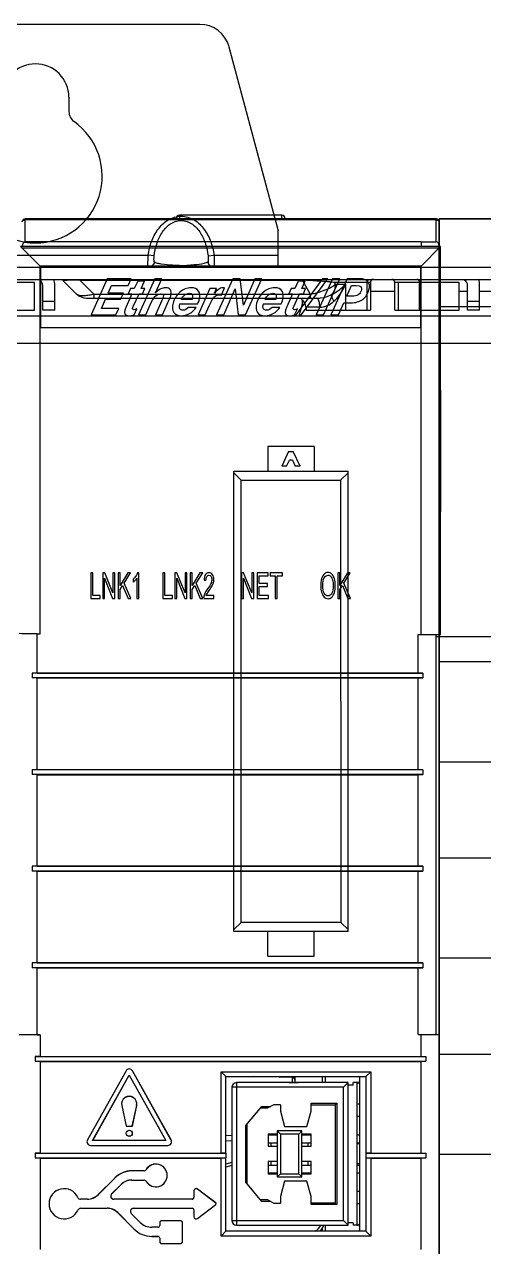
# Model space of a CAD drawing. Header units: millimetres. Extents: x 30557 to 235556, y -116603 to -73383.
# Drawn here: x 131545.9 to 131583.8, y -73952.7 to -73851.8 of the extents above; entities that cross this region are included whole.
import ezdxf

# ---------------------------------------------------------------- set-up
doc = ezdxf.new("R2010")
doc.units = ezdxf.units.MM

# ---------------------------------------------------------------- blocks, each defined once
blk = doc.blocks.new('1756-EN2TR-Z')
at = {"color": 9, "linetype": 'Continuous'}
for p, q in [((0.27, 142.83), (0.27, 144.73)), ((34.21, 144.66), (0.27, 144.66)), ((13, 145.03), (13, 144.73)), ((21.47, 144.73), (21.47, 145.03)), ((34.21, 142.85), (34.21, 144.73)), ((8.6, 74.42), (8.6, 74.41)), ((9.13, 74.42), (9.12, 74.41)), ((22.31, 73.87), (19.09, 73.95)), ((22.31, 73.95), (22.31, 73.87)), ((22.31, 73.87), (22.31, 73.44)), ((24.8, 73.95), (24.8, 73.44)), ((26.56, 73.06), (17.34, 73.06)), ((17.72, 73.44), (17.72, 61.68)), ((26.56, 62.06), (26.56, 73.06)), ((8.25, 71.55), (8.25, 71.55)), ((9.48, 71.55), (9.48, 71.55)), ((5.41, 68.71), (5.41, 68.71)), ((12.32, 68.71), (12.31, 68.71)), ((16.83, 69.09), (17.34, 69.1)), ((16.83, 68.65), (17.34, 68.66)), ((5.67, 68.26), (5.67, 68.26)), ((12.05, 68.26), (12.05, 68.26)), ((17.34, 66.86), (16.83, 66.72)), ((7.66, 65.57), (7.67, 65.57)), ((9.08, 66.15), (9.08, 66.15)), ((10.06, 66.15), (10.06, 66.15)), ((10.27, 66.27), (10.27, 66.27)), ((8.2, 65.03), (8.19, 65.04)), ((9.08, 65.4), (9.08, 65.4)), ((10.06, 65.4), (10.06, 65.4)), ((10.27, 65.28), (10.27, 65.28)), ((14.51, 64.65), (14.5, 64.65)), ((4.62, 63.97), (4.62, 63.97)), ((4.84, 63.83), (4.84, 63.82)), ((5.41, 63.83), (5.41, 63.82)), ((6.28, 64.19), (6.29, 64.19)), ((7.41, 64.24), (7.4, 64.25)), ((7.58, 63.83), (7.58, 63.82)), ((14.05, 63.83), (14.05, 63.82)), ((14.2, 64.5), (14.2, 64.5)), ((14.2, 63.98), (14.2, 63.98)), ((4.62, 62.91), (4.62, 62.91)), ((4.87, 63.07), (4.87, 63.07)), ((7.03, 63.07), (7.03, 63.07)), ((7.9, 62.71), (7.91, 62.71)), ((9.03, 62.65), (9.02, 62.65)), ((9.2, 63.07), (9.2, 63.07)), ((14.05, 63.07), (14.05, 63.07)), ((14.2, 62.92), (14.2, 62.92)), ((16, 63.51), (16, 63.5)), ((16, 63.37), (16, 63.38)), ((9.77, 61.91), (9.77, 61.9)), ((11.38, 61.88), (11.39, 61.88)), ((11.38, 61.66), (11.39, 61.66)), ((11.54, 62.04), (11.54, 62.04)), ((13.1, 62.04), (13.1, 62.04)), ((13.26, 61.88), (13.26, 61.88)), ((14.2, 62.38), (14.2, 62.38)), ((14.51, 62.23), (14.5, 62.23)), ((17.34, 62.06), (26.56, 62.06)), ((9.24, 61.37), (9.24, 61.38)), ((10.74, 61.51), (10.74, 61.5)), ((10.74, 60.75), (10.74, 60.76)), ((11.23, 61.51), (11.23, 61.5)), ((11.23, 60.75), (11.23, 60.76)), ((11.38, 60.6), (11.39, 60.6)), ((24.8, 61.41), (24.8, 61.17)), ((11.38, 60.32), (11.39, 60.32)), ((11.54, 60.16), (11.54, 60.17)), ((13.1, 60.16), (13.1, 60.17)), ((13.26, 60.32), (13.26, 60.32))]:
    blk.add_line(p, q, dxfattribs=at)
at = {"color": 7, "linetype": 'Continuous'}
for p, q in [((34.21, 144.73), (0.27, 144.73)), ((12.75, 144.78), (12.75, 144.73)), ((21.47, 145.03), (13, 145.03)), ((21.72, 144.73), (21.72, 144.78)), ((34.45, 142.44), (34.45, 144.48)), ((1.5, 140.83), (-0.12, 142.44)), ((34.57, 142.44), (-0.12, 142.44)), ((34.45, 142.32), (0, 142.32)), ((32.96, 142.83), (0.27, 142.83)), ((32.96, 142.83), (34.21, 142.85)), ((32.96, 142.83), (32.96, 142.44)), ((32.96, 140.83), (34.57, 142.44)), ((34.45, 0), (34.45, 142.32)), ((34.57, 110.42), (34.57, 142.44)), ((1.5, 110.48), (1.5, 140.83)), ((32.96, 140.83), (1.5, 140.83)), ((1.53, 140.83), (1.53, 135.76)), ((32.93, 135.76), (32.93, 140.83)), ((32.96, 110.42), (32.96, 140.83)), ((7.05, 139.79), (5.72, 136.8)), ((9.01, 139.79), (7.05, 139.79)), ((7.12, 138.61), (7.4, 139.24)), ((7.4, 139.24), (8.76, 139.24)), ((8.76, 139.24), (9.01, 139.79)), ((9.56, 139.6), (9.27, 138.98)), ((10.12, 139.6), (9.56, 139.6)), ((10.97, 139.79), (9.64, 136.8)), ((9.84, 138.98), (10.12, 139.6)), ((11.55, 139.79), (10.97, 139.79)), ((11.02, 138.63), (11.55, 139.79)), ((17.42, 139.79), (16.08, 136.8)), ((18.03, 139.79), (17.42, 139.79)), ((18.29, 137.62), (18.03, 139.79)), ((19.22, 139.79), (18.29, 137.62)), ((18.47, 136.8), (19.8, 139.79)), ((19.8, 139.79), (19.22, 139.79)), ((22.82, 139.6), (22.54, 138.98)), ((24.82, 139.79), (22.57, 136.74)), ((23.39, 139.6), (22.82, 139.6)), ((23.01, 136.74), (25.25, 139.79)), ((23.11, 138.98), (23.39, 139.6)), ((25.64, 139.79), (24.3, 136.8)), ((25.25, 139.79), (24.82, 139.79)), ((24.91, 136.8), (26.25, 139.79)), ((26.85, 139.79), (25.51, 136.8)), ((26.25, 139.79), (25.64, 139.79)), ((26.83, 138.35), (27.22, 139.24)), ((27.89, 139.79), (26.85, 139.79)), ((27.22, 139.24), (27.61, 139.24)), ((8.38, 138.61), (7.12, 138.61)), ((8.15, 138.11), (8.38, 138.61)), ((9.08, 138.56), (8.6, 137.48)), ((8.96, 138.98), (8.77, 138.56)), ((8.77, 138.56), (9.08, 138.56)), ((9.27, 138.98), (8.96, 138.98)), ((9.22, 137.57), (9.67, 138.56)), ((9.67, 138.56), (9.97, 138.56)), ((10.16, 138.98), (9.84, 138.98)), ((9.97, 138.56), (10.16, 138.98)), ((15.52, 138.98), (14.54, 136.8)), ((16.06, 138.98), (15.52, 138.98)), ((15.89, 138.61), (16.06, 138.98)), ((16.48, 138.44), (16.73, 139.04)), ((16.73, 139.04), (16.64, 139.05)), ((16.67, 136.8), (17.6, 138.97)), ((17.6, 138.97), (17.86, 136.8)), ((22.35, 138.56), (21.87, 137.48)), ((22.23, 138.98), (22.04, 138.56)), ((22.04, 138.56), (22.35, 138.56)), ((22.54, 138.98), (22.23, 138.98)), ((22.48, 137.57), (22.93, 138.56)), ((22.93, 138.56), (23.24, 138.56)), ((23.42, 138.98), (23.11, 138.98)), ((23.24, 138.56), (23.42, 138.98)), ((27.25, 138.35), (26.83, 138.35)), ((6.56, 137.35), (6.9, 138.11)), ((7.99, 137.35), (6.56, 137.35)), ((6.9, 138.11), (8.15, 138.11)), ((7.76, 136.8), (7.99, 137.35)), ((9.26, 136.8), (9.48, 137.3)), ((10.22, 136.8), (10.68, 137.82)), ((11.56, 138.01), (11.02, 136.8)), ((11.6, 136.8), (12.2, 138.13)), ((13.01, 137.61), (13.05, 137.72)), ((13.05, 137.72), (14.52, 137.72)), ((14.07, 138.09), (13.18, 138.09)), ((14.39, 137.43), (13.75, 137.43)), ((15.12, 136.8), (15.47, 137.57)), ((19.91, 137.61), (19.95, 137.72)), ((19.95, 137.72), (21.42, 137.72)), ((20.98, 138.09), (20.08, 138.09)), ((21.29, 137.43), (20.66, 137.43)), ((22.52, 136.8), (22.75, 137.3)), ((26.13, 136.8), (26.58, 137.8)), ((26.58, 137.8), (27.17, 137.8)), ((5.72, 136.8), (7.76, 136.8)), ((9.64, 136.8), (10.22, 136.8)), ((11.02, 136.8), (11.6, 136.8)), ((14.54, 136.8), (15.12, 136.8)), ((16.08, 136.8), (16.67, 136.8)), ((17.86, 136.8), (18.47, 136.8)), ((22.57, 136.74), (23.01, 136.74)), ((24.3, 136.8), (24.91, 136.8)), ((25.51, 136.8), (26.13, 136.8)), ((1.53, 135.76), (32.93, 135.76)), ((34.54, 120.57), (34.54, 130.59)), ((34.54, 130.59), (34.56, 130.59)), ((34.56, 130.59), (34.56, 120.57)), ((34.56, 120.57), (34.54, 120.57)), ((5.68, 115.52), (5.68, 113.41)), ((5.85, 115.52), (5.68, 115.52)), ((5.85, 113.66), (5.85, 115.52)), ((6.67, 115.52), (6.67, 113.41)), ((6.84, 115.52), (6.67, 115.52)), ((6.83, 113.41), (6.83, 115.07)), ((6.83, 115.07), (7.49, 113.41)), ((7.5, 113.87), (6.84, 115.52)), ((7.5, 115.52), (7.5, 113.87)), ((7.66, 115.52), (7.5, 115.52)), ((7.66, 113.41), (7.66, 115.52)), ((7.94, 115.52), (7.94, 113.41)), ((8.11, 115.52), (7.94, 115.52)), ((8.74, 115.52), (8.11, 114.48)), ((8.11, 114.48), (8.11, 115.52)), ((8.43, 114.67), (8.96, 115.52)), ((8.96, 115.52), (8.74, 115.52)), ((9.18, 115), (9.18, 114.75)), ((9.49, 115.07), (9.49, 113.41)), ((9.65, 115.53), (9.55, 115.53)), ((9.65, 113.41), (9.65, 115.53)), ((11.64, 115.52), (11.64, 113.41)), ((11.81, 115.52), (11.64, 115.52)), ((11.81, 113.66), (11.81, 115.52)), ((12.63, 115.52), (12.63, 113.41)), ((12.8, 115.52), (12.63, 115.52)), ((12.79, 113.41), (12.79, 115.07)), ((12.79, 115.07), (13.46, 113.41)), ((13.47, 113.87), (12.8, 115.52)), ((13.47, 115.52), (13.47, 113.87)), ((13.63, 115.52), (13.47, 115.52)), ((13.63, 113.41), (13.63, 115.52)), ((13.9, 115.52), (13.9, 113.41)), ((14.07, 115.52), (13.9, 115.52)), ((14.7, 115.52), (14.07, 114.48)), ((14.07, 114.48), (14.07, 115.52)), ((14.4, 114.67), (14.93, 115.52)), ((14.93, 115.52), (14.7, 115.52)), ((18.14, 115.52), (18.14, 113.41)), ((18.31, 115.52), (18.14, 115.52)), ((18.3, 113.41), (18.3, 115.07)), ((18.3, 115.07), (18.97, 113.41)), ((18.98, 113.87), (18.31, 115.52)), ((18.98, 115.52), (18.98, 113.87)), ((19.14, 115.52), (18.98, 115.52)), ((19.14, 113.41), (19.14, 115.52)), ((19.42, 115.52), (19.42, 113.41)), ((20.34, 115.52), (19.42, 115.52)), ((19.59, 114.63), (19.59, 115.28)), ((19.59, 115.28), (20.34, 115.28)), ((20.34, 115.28), (20.34, 115.52)), ((20.5, 115.52), (20.5, 115.28)), ((21.51, 115.52), (20.5, 115.52)), ((20.5, 115.28), (20.92, 115.28)), ((20.92, 115.28), (20.92, 113.41)), ((21.09, 113.41), (21.09, 115.28)), ((21.09, 115.28), (21.51, 115.28)), ((21.51, 115.28), (21.51, 115.52)), ((26.09, 115.52), (26.09, 113.41)), ((26.26, 115.52), (26.09, 115.52)), ((26.89, 115.52), (26.26, 114.48)), ((26.26, 114.48), (26.26, 115.52)), ((26.58, 114.67), (27.11, 115.52)), ((27.11, 115.52), (26.89, 115.52)), ((8.11, 114.15), (8.31, 114.48)), ((8.11, 113.41), (8.11, 114.15)), ((8.31, 114.48), (8.76, 113.41)), ((8.99, 113.41), (8.43, 114.67)), ((14.07, 114.15), (14.28, 114.48)), ((14.07, 113.41), (14.07, 114.15)), ((14.28, 114.48), (14.73, 113.41)), ((14.95, 113.41), (14.4, 114.67)), ((15.04, 114.92), (15.2, 114.9)), ((20.29, 114.63), (19.59, 114.63)), ((19.59, 113.66), (19.59, 114.38)), ((19.59, 114.38), (20.29, 114.38)), ((20.29, 114.38), (20.29, 114.63)), ((26.26, 114.15), (26.47, 114.48)), ((26.26, 113.41), (26.26, 114.15)), ((26.47, 114.48), (26.92, 113.41)), ((27.14, 113.41), (26.58, 114.67)), ((5.68, 113.41), (6.47, 113.41)), ((6.47, 113.66), (5.85, 113.66)), ((6.47, 113.41), (6.47, 113.66)), ((6.67, 113.41), (6.83, 113.41)), ((7.49, 113.41), (7.66, 113.41)), ((7.94, 113.41), (8.11, 113.41)), ((8.76, 113.41), (8.99, 113.41)), ((9.49, 113.41), (9.65, 113.41)), ((11.64, 113.41), (12.43, 113.41)), ((12.43, 113.66), (11.81, 113.66)), ((12.43, 113.41), (12.43, 113.66)), ((12.63, 113.41), (12.79, 113.41)), ((13.46, 113.41), (13.63, 113.41)), ((13.9, 113.41), (14.07, 113.41)), ((14.73, 113.41), (14.95, 113.41)), ((15.01, 113.41), (15.84, 113.41)), ((15.84, 113.66), (15.22, 113.66)), ((15.84, 113.41), (15.84, 113.66)), ((18.14, 113.41), (18.3, 113.41)), ((18.97, 113.41), (19.14, 113.41)), ((19.42, 113.41), (20.37, 113.41)), ((20.37, 113.66), (19.59, 113.66)), ((20.37, 113.41), (20.37, 113.66)), ((20.92, 113.41), (21.09, 113.41)), ((26.09, 113.41), (26.26, 113.41)), ((26.92, 113.41), (27.14, 113.41)), ((1.25, 110.48), (-0.24, 110.5)), ((0, 110.5), (1.5, 110.48)), ((1.25, 107.25), (1.25, 110.48)), ((1.25, 110.48), (1.5, 110.48)), ((32.71, 107.25), (32.71, 110.42)), ((32.71, 110.42), (34.57, 110.42)), ((34.2, 77.41), (34.2, 110.42)), ((34.21, 77.41), (34.21, 110.42)), ((34.45, 110.23), (34.21, 110.23)), ((1.25, 107.25), (0.85, 107.24)), ((0.85, 107.24), (0.85, 106.85)), ((33.11, 107.24), (0.85, 107.24)), ((1.25, 107.25), (32.71, 107.25)), ((32.71, 107.25), (33.11, 107.24)), ((33.11, 107.24), (33.11, 106.85)), ((33.11, 106.85), (0.85, 106.85)), ((1.25, 106.84), (0.85, 106.85)), ((1.25, 99.28), (1.25, 106.84)), ((1.25, 106.84), (32.71, 106.84)), ((32.71, 106.84), (33.11, 106.85)), ((32.71, 99.28), (32.71, 106.84)), ((1.25, 99.28), (0.85, 99.27)), ((0.85, 99.27), (0.85, 98.87)), ((33.11, 99.27), (0.85, 99.27)), ((33.11, 98.87), (0.85, 98.87)), ((1.25, 98.86), (0.85, 98.87)), ((1.25, 99.28), (32.71, 99.28)), ((1.25, 91.3), (1.25, 98.86)), ((1.25, 98.86), (32.71, 98.86)), ((32.71, 99.28), (33.11, 99.27)), ((32.71, 98.86), (33.11, 98.87)), ((32.71, 91.3), (32.71, 98.86)), ((33.11, 99.27), (33.11, 98.87)), ((0.85, 91.3), (0.85, 90.9)), ((1.25, 91.3), (0.85, 91.3)), ((33.11, 91.3), (0.85, 91.3)), ((33.11, 90.9), (0.85, 90.9)), ((1.25, 90.89), (0.85, 90.9)), ((1.25, 91.3), (32.71, 91.3)), ((1.25, 83.33), (1.25, 90.89)), ((1.25, 90.89), (32.71, 90.89)), ((32.71, 91.3), (33.11, 91.3)), ((32.71, 90.89), (33.11, 90.9)), ((32.71, 83.33), (32.71, 90.89)), ((33.11, 91.3), (33.11, 90.9)), ((1.25, 83.33), (0.85, 83.32)), ((0.85, 83.32), (0.85, 82.92)), ((33.11, 83.32), (0.85, 83.32)), ((33.11, 82.92), (0.85, 82.92)), ((1.25, 82.92), (0.85, 82.92)), ((1.25, 83.33), (32.71, 83.33)), ((1.25, 77.4), (1.25, 82.92)), ((1.25, 82.92), (32.71, 82.92)), ((32.71, 83.33), (33.11, 83.32)), ((32.71, 82.92), (33.11, 82.92)), ((32.71, 77.41), (32.71, 82.92)), ((33.11, 83.32), (33.11, 82.92)), ((1.25, 77.4), (-0.24, 77.38)), ((1.5, 77.4), (0, 77.38)), ((1.25, 77.4), (1.5, 77.4)), ((1.5, 77.4), (1.5, 75.61)), ((32.71, 77.41), (34.45, 77.41)), ((32.96, 75.61), (32.96, 77.41)), ((1.5, 75.61), (1.1, 75.6)), ((1.1, 75.6), (1.1, 75.2)), ((1.1, 75.6), (33.36, 75.6)), ((1.1, 75.2), (33.36, 75.2)), ((1.5, 75.19), (1.1, 75.2)), ((1.5, 75.61), (32.96, 75.61)), ((1.5, 75.19), (1.5, 67.63)), ((1.5, 75.19), (32.96, 75.19)), ((32.96, 75.61), (33.36, 75.6)), ((32.96, 75.19), (33.36, 75.2)), ((32.96, 67.63), (32.96, 75.19)), ((33.36, 75.6), (33.36, 75.2)), ((8.6, 74.42), (5.41, 68.71)), ((8.6, 74.41), (5.41, 68.71)), ((5.84, 68.66), (8.86, 74.06)), ((5.85, 68.66), (8.86, 74.05)), ((8.86, 74.05), (8.86, 74.06)), ((8.86, 74.06), (11.88, 68.66)), ((8.86, 74.05), (11.88, 68.66)), ((12.31, 68.71), (9.12, 74.41)), ((12.32, 68.71), (9.13, 74.42)), ((16.44, 67.63), (16.44, 74.34)), ((16.44, 74.34), (28.8, 74.34)), ((16.83, 73.95), (16.44, 74.34)), ((16.83, 73.95), (28.41, 73.95)), ((16.83, 67.63), (16.83, 73.95)), ((22.55, 73.95), (22.55, 73.44)), ((25.04, 73.95), (25.04, 73.44)), ((27.9, 61.17), (27.9, 73.95)), ((28.4, 73.95), (28.4, 61.17)), ((28.41, 73.95), (28.8, 74.34)), ((28.41, 73.95), (28.41, 67.63)), ((28.8, 74.34), (28.8, 67.63)), ((17.34, 73.06), (17.34, 62.06)), ((26.94, 73.44), (17.72, 73.44)), ((22.08, 73.44), (22.08, 73.44)), ((22.08, 73.44), (22.84, 73.44)), ((22.84, 73.44), (22.84, 73.44)), ((26.94, 73.44), (26.56, 73.06)), ((26.94, 61.68), (26.94, 73.44)), ((27.35, 73.24), (26.94, 73.24)), ((27.66, 73.44), (27.35, 73.44)), ((27.35, 73.24), (27.35, 73.44)), ((27.9, 73.49), (27.66, 73.44)), ((27.66, 73.44), (27.66, 61.68)), ((27.66, 73.36), (27.9, 73.42)), ((23.88, 71.74), (26, 71.74)), ((23.88, 71.08), (23.88, 71.74)), ((25.88, 71.62), (26, 71.74)), ((26, 71.74), (26, 63.37)), ((27.9, 71.67), (27.66, 71.67)), ((8.25, 71.55), (8.61, 69.85)), ((8.25, 71.55), (8.61, 69.86)), ((9.11, 69.86), (9.48, 71.55)), ((9.12, 69.85), (9.48, 71.55)), ((18.48, 69.89), (19.82, 71.48)), ((19.71, 71.35), (20.31, 71.35)), ((19.82, 71.48), (20.55, 71.48)), ((20.81, 71.62), (20.31, 71.35)), ((21.34, 71.62), (20.81, 71.62)), ((21.34, 71.62), (21.34, 71.08)), ((21.34, 71.08), (21.69, 69.81)), ((23.53, 69.81), (23.88, 71.08)), ((23.88, 71.62), (25.88, 71.62)), ((25.88, 71.62), (25.88, 63.5)), ((27.9, 70.66), (27.66, 70.66)), ((8.61, 69.85), (8.61, 69.86)), ((8.61, 69.86), (9.11, 69.86)), ((8.61, 69.85), (9.12, 69.85)), ((9.12, 69.85), (9.11, 69.86)), ((18.48, 65.23), (18.48, 69.89)), ((18.61, 65.08), (18.61, 70.04)), ((21.69, 69.81), (23.53, 69.81)), ((5.85, 68.66), (5.84, 68.66)), ((11.88, 68.66), (5.84, 68.66)), ((11.88, 68.66), (5.85, 68.66)), ((11.88, 68.66), (11.88, 68.66)), ((21.09, 69.2), (20.33, 69.2)), ((20.33, 69.2), (20.33, 68.19)), ((20.33, 69.12), (21.09, 69.12)), ((20.58, 69.12), (20.58, 69.2)), ((23.12, 69.46), (21.09, 69.46)), ((21.09, 69.46), (21.09, 65.66)), ((21.09, 69.46), (21.34, 69.2)), ((22.86, 69.2), (21.34, 69.2)), ((21.34, 69.2), (21.34, 65.91)), ((23.12, 69.46), (22.86, 69.2)), ((22.86, 65.91), (22.86, 69.2)), ((23.12, 65.66), (23.12, 69.46)), ((23.88, 69.2), (23.12, 69.2)), ((23.12, 69.12), (23.88, 69.12)), ((23.62, 69.2), (23.62, 69.12)), ((23.88, 68.19), (23.88, 69.2)), ((27.66, 69.12), (27.9, 69.12)), ((1.1, 67.63), (1.1, 67.23)), ((1.5, 67.63), (1.1, 67.63)), ((1.1, 67.63), (16.83, 67.63)), ((1.5, 67.63), (16.44, 67.63)), ((5.67, 68.26), (12.05, 68.26)), ((5.67, 68.26), (12.05, 68.26)), ((16.84, 67.63), (16.44, 67.63)), ((16.84, 67.63), (16.84, 67.23)), ((20.33, 68.48), (21.09, 68.48)), ((20.33, 68.19), (21.09, 68.19)), ((20.58, 68.19), (20.58, 68.48)), ((23.12, 68.48), (23.88, 68.48)), ((23.12, 68.19), (23.88, 68.19)), ((23.62, 68.48), (23.62, 68.19)), ((27.66, 68.48), (27.9, 68.48)), ((27.9, 68.38), (27.66, 68.38)), ((28.41, 67.63), (33.36, 67.63)), ((28.41, 67.63), (28.41, 67.23)), ((28.8, 67.63), (28.41, 67.63)), ((28.8, 67.63), (32.96, 67.63)), ((32.96, 67.63), (33.36, 67.63)), ((33.36, 67.63), (33.36, 67.23)), ((1.1, 67.23), (16.83, 67.23)), ((1.5, 67.22), (1.1, 67.23)), ((1.5, 67.22), (1.5, 59.66)), ((1.5, 67.22), (16.44, 67.22)), ((16.44, 67.22), (16.84, 67.23)), ((16.44, 60.78), (16.44, 67.22)), ((16.83, 61.17), (16.83, 67.23)), ((17.34, 66.6), (16.83, 66.46)), ((21.09, 66.93), (20.33, 66.93)), ((20.33, 66.93), (20.33, 65.91)), ((20.33, 66.63), (21.09, 66.63)), ((20.58, 66.63), (20.58, 66.93)), ((23.88, 66.93), (23.12, 66.93)), ((23.12, 66.63), (23.88, 66.63)), ((23.62, 66.93), (23.62, 66.63)), ((23.88, 65.91), (23.88, 66.93)), ((27.9, 66.74), (27.66, 66.74)), ((27.66, 66.63), (27.9, 66.63)), ((28.41, 67.23), (33.36, 67.23)), ((28.41, 67.23), (28.41, 61.17)), ((28.41, 67.23), (28.8, 67.22)), ((28.8, 67.22), (32.96, 67.22)), ((28.8, 67.22), (28.8, 60.78)), ((32.96, 67.22), (33.36, 67.23)), ((32.96, 59.66), (32.96, 67.22)), ((7.66, 65.57), (6.28, 64.19)), ((7.67, 65.57), (6.29, 64.19)), ((10.06, 66.15), (9.08, 66.15)), ((10.06, 66.15), (9.08, 66.15)), ((20.33, 66), (21.09, 66)), ((20.33, 65.91), (21.09, 65.91)), ((20.58, 65.91), (20.58, 66)), ((21.09, 65.66), (21.34, 65.91)), ((21.09, 65.66), (23.12, 65.66)), ((21.34, 65.91), (22.86, 65.91)), ((23.12, 65.66), (22.86, 65.91)), ((23.12, 66), (23.88, 66)), ((23.12, 65.91), (23.88, 65.91)), ((23.62, 66), (23.62, 65.91)), ((27.66, 66), (27.9, 66)), ((7.4, 64.25), (8.19, 65.04)), ((7.41, 64.24), (8.2, 65.03)), ((9.08, 65.4), (10.06, 65.4)), ((9.08, 65.4), (10.06, 65.4)), ((16, 63.5), (14.5, 64.65)), ((16, 63.51), (14.51, 64.65)), ((19.82, 63.64), (18.48, 65.23)), ((21.69, 65.31), (21.34, 64.04)), ((23.53, 65.31), (21.69, 65.31)), ((23.88, 64.04), (23.53, 65.31)), ((5.41, 63.83), (4.84, 63.83)), ((5.41, 63.82), (4.84, 63.82)), ((14.05, 63.83), (7.58, 63.83)), ((14.05, 63.82), (7.58, 63.82)), ((14.2, 64.5), (14.2, 63.98)), ((14.2, 64.5), (14.2, 63.98)), ((20.31, 63.77), (19.71, 63.77)), ((20.55, 63.64), (19.82, 63.64)), ((20.31, 63.77), (20.81, 63.5)), ((21.34, 64.04), (21.34, 63.5)), ((23.88, 63.37), (23.88, 64.04)), ((27.9, 64.46), (27.66, 64.46)), ((4.87, 63.07), (7.03, 63.07)), ((4.87, 63.07), (7.03, 63.07)), ((7.9, 62.71), (9.24, 61.37)), ((7.91, 62.71), (9.24, 61.38)), ((9.77, 61.9), (9.02, 62.65)), ((9.77, 61.91), (9.03, 62.65)), ((9.2, 63.07), (14.05, 63.07)), ((9.2, 63.07), (14.05, 63.07)), ((14.2, 62.92), (14.2, 62.38)), ((14.2, 62.92), (14.2, 62.38)), ((14.5, 62.23), (16, 63.38)), ((14.51, 62.23), (16, 63.37)), ((20.81, 63.5), (21.34, 63.5)), ((25.88, 63.5), (23.88, 63.5)), ((26, 63.37), (23.88, 63.37)), ((25.88, 63.5), (26, 63.37)), ((27.9, 63.45), (27.66, 63.45)), ((11.38, 61.88), (11.38, 61.66)), ((11.39, 61.88), (11.39, 61.66)), ((13.1, 62.04), (11.54, 62.04)), ((13.1, 62.04), (11.54, 62.04)), ((13.26, 60.32), (13.26, 61.88)), ((13.26, 60.32), (13.26, 61.88)), ((17.72, 61.68), (26.94, 61.68)), ((22.08, 61.68), (22.84, 61.68)), ((22.08, 61.68), (22.08, 61.68)), ((22.84, 61.68), (22.84, 61.68)), ((25.04, 61.68), (25.04, 61.17)), ((26.94, 61.68), (26.56, 62.06)), ((27.35, 61.88), (26.94, 61.88)), ((27.35, 61.88), (27.35, 61.68)), ((27.66, 61.68), (27.35, 61.68)), ((27.9, 61.7), (27.66, 61.75)), ((27.66, 61.68), (27.9, 61.63)), ((11.23, 61.51), (10.74, 61.51)), ((11.23, 61.5), (10.74, 61.5)), ((10.74, 60.76), (11.23, 60.76)), ((10.74, 60.75), (11.23, 60.75)), ((11.38, 60.6), (11.38, 60.32)), ((11.39, 60.6), (11.39, 60.32)), ((16.83, 61.17), (16.44, 60.78)), ((28.8, 60.78), (16.44, 60.78)), ((28.41, 61.17), (16.83, 61.17)), ((28.41, 61.17), (28.8, 60.78)), ((11.54, 60.17), (13.1, 60.17)), ((11.54, 60.16), (13.1, 60.16))]:
    blk.add_line(p, q, dxfattribs=at)
for radius in [0.254, 0.249]:
    blk.add_circle((8.86, 69.26), radius, dxfattribs=at)
for centre, radius, start, end in [((0.27, 144.48), 0.249, 90, 180), ((13, 144.78), 0.249, 90, 180), ((21.47, 144.78), 0.249, 0, 90), ((34.21, 144.48), 0.249, 0, 90), ((14.84, 114.95), 1.01, 345.7639, 0.0789), ((15.73, 113.44), 0.724, 167.2876, 181.6575), ((8.86, 74.27), 0.303, 29.2, 150.8), ((8.86, 74.27), 0.299, 29.2, 150.8), ((17.72, 73.06), 0.38, 90, 180), ((8.86, 71.68), 0.631, 347.8686, 192.1314), ((8.86, 71.68), 0.627, 347.8686, 192.1314), ((5.67, 68.56), 0.303, 150.8, 270), ((5.67, 68.56), 0.299, 150.8, 270), ((12.05, 68.56), 0.303, 270, 29.2), ((12.05, 68.56), 0.299, 270, 29.2), ((11.06, 65.78), 0.939, 211.7569, 148.2431), ((11.06, 65.78), 0.934, 211.7569, 148.2431), ((9.08, 64.16), 2, 90, 135), ((9.08, 64.16), 1.99, 90, 135), ((10.06, 66.4), 0.249, 270, 328.2431), ((10.06, 66.4), 0.245, 270, 328.2431), ((3.49, 63.44), 1.25, 24.955, 335.045), ((3.49, 63.44), 1.25, 24.955, 335.045), ((9.08, 64.16), 1.25, 90, 135), ((9.08, 64.16), 1.24, 90, 135), ((10.06, 65.15), 0.249, 31.7569, 90), ((10.06, 65.15), 0.245, 31.7569, 90), ((14.39, 64.5), 0.191, 52.5, 180), ((14.39, 64.5), 0.187, 52.5, 180), ((4.84, 64.07), 0.249, 204.955, 270), ((4.84, 64.07), 0.245, 204.955, 270), ((5.41, 65.07), 1.25, 270, 315), ((5.41, 65.07), 1.24, 270, 315), ((7.58, 64.07), 0.249, 135, 270), ((7.58, 64.07), 0.245, 135, 270), ((14.05, 63.98), 0.156, 270, 0), ((14.05, 63.98), 0.151, 270, 0), ((4.87, 62.8), 0.276, 90, 155.045), ((4.87, 62.8), 0.272, 90, 155.045), ((7.03, 61.83), 1.25, 45, 90), ((7.03, 61.83), 1.24, 45, 90), ((9.2, 62.82), 0.249, 90, 225), ((9.2, 62.82), 0.245, 90, 225), ((14.05, 62.92), 0.156, 0, 90), ((14.05, 62.92), 0.151, 0, 90), ((15.95, 63.44), 0.0833, 307.5, 52.5), ((15.95, 63.44), 0.079, 307.5, 52.5), ((10.74, 62.87), 1.37, 225, 270), ((10.74, 62.87), 1.37, 225, 270), ((11.23, 61.66), 0.156, 270, 0), ((11.23, 61.66), 0.151, 270, 0), ((11.54, 61.88), 0.16, 90, 180), ((11.54, 61.88), 0.156, 90, 180), ((13.1, 61.88), 0.16, 0, 90), ((13.1, 61.88), 0.156, 0, 90), ((14.39, 62.38), 0.191, 180, 307.5), ((14.39, 62.38), 0.187, 180, 307.5), ((17.72, 62.06), 0.38, 180, 270), ((23.54, 62.22), 1.5, 315.5433, 338.7132), ((10.74, 62.87), 2.12, 225, 270), ((10.74, 62.87), 2.12, 225, 270), ((11.23, 60.6), 0.156, 0, 90), ((11.23, 60.6), 0.151, 0, 90), ((11.54, 60.32), 0.16, 180, 270), ((11.54, 60.32), 0.156, 180, 270), ((13.1, 60.32), 0.16, 270, 0), ((13.1, 60.32), 0.156, 270, 0)]:
    blk.add_arc(centre, radius, start, end, dxfattribs=at)
at = {"color": 9, "linetype": 'Continuous'}
blk.add_arc((23.55, 62.22), 1.25, 302.7978, 334.1794, dxfattribs=at)
at = {"color": 7, "linetype": 'Continuous'}
for centre, major_axis, ratio, start_param, end_param in [((0.27, 142.47), (0, 0.359), 0.694764, 0, 1.570796), ((34.21, 142.49), (0.006, 0.359), 0.69456, -1.546944, 0.023852)]:
    blk.add_ellipse(centre, major_axis=major_axis, ratio=ratio, start_param=start_param, end_param=end_param, dxfattribs=at)
at = {"color": 9, "linetype": 'Continuous'}
for points, knots in [([(0.02, 144.48), (0.02, 144.49), (0.02, 144.5), (0.02, 144.52), (0.03, 144.54), (0.04, 144.55), (0.05, 144.57), (0.06, 144.58), (0.08, 144.6), (0.09, 144.61), (0.11, 144.62), (0.13, 144.63), (0.15, 144.64), (0.17, 144.65), (0.2, 144.65), (0.23, 144.66), (0.25, 144.66), (0.27, 144.66)], [0, 0, 0, 0, 0.051464, 0.103417, 0.156315, 0.210556, 0.266459, 0.324256, 0.384088, 0.446005, 0.50998, 0.57591, 0.643631, 0.712923, 0.783524, 0.855137, 1, 1, 1, 1]), ([(34.21, 144.66), (34.22, 144.66), (34.25, 144.66), (34.28, 144.65), (34.3, 144.65), (34.32, 144.64), (34.34, 144.63), (34.36, 144.62), (34.38, 144.61), (34.4, 144.6), (34.41, 144.58), (34.43, 144.57), (34.44, 144.55), (34.44, 144.54), (34.45, 144.52), (34.45, 144.5), (34.45, 144.49), (34.45, 144.48)], [0, 0, 0, 0, 0.144863, 0.216476, 0.287077, 0.356369, 0.42409, 0.49002, 0.553995, 0.615912, 0.675744, 0.733541, 0.789444, 0.843685, 0.896583, 0.948536, 1, 1, 1, 1]), ([(22.55, 73.65), (22.55, 73.65), (22.55, 73.67), (22.54, 73.69), (22.54, 73.71), (22.53, 73.73), (22.52, 73.75), (22.51, 73.77), (22.49, 73.79), (22.48, 73.8), (22.46, 73.82), (22.44, 73.83), (22.42, 73.84), (22.4, 73.85), (22.38, 73.86), (22.35, 73.87), (22.33, 73.87), (22.31, 73.87), (22.31, 73.87)], [0, 0, 0, 0, 0.059257, 0.11864, 0.178271, 0.238262, 0.298707, 0.359685, 0.421251, 0.483437, 0.546255, 0.609689, 0.673705, 0.738247, 0.803241, 0.8686, 0.934222, 1, 1, 1, 1])]:
    blk.add_open_spline(points, degree=3, knots=knots, dxfattribs=at)
at = {"color": 7, "linetype": 'Continuous'}
for points in [[(27.61, 139.24), (27.97, 139.24), (28.11, 139.11), (28.04, 138.85)], [(28.57, 139.55), (28.43, 139.71), (28.21, 139.79), (27.89, 139.79)], [(28.66, 138.87), (28.73, 139.16), (28.7, 139.39), (28.57, 139.55)], [(10.68, 137.82), (10.81, 138.12), (10.95, 138.32), (11.09, 138.42)], [(11.46, 138.96), (11.33, 138.9), (11.18, 138.79), (11.02, 138.63)], [(11.09, 138.42), (11.22, 138.5), (11.33, 138.54), (11.45, 138.54)], [(11.45, 138.54), (11.64, 138.54), (11.71, 138.46), (11.67, 138.29)], [(11.85, 139.05), (11.72, 139.05), (11.59, 139.02), (11.46, 138.96)], [(11.67, 138.29), (11.65, 138.22), (11.61, 138.13), (11.56, 138.01)], [(12.26, 138.88), (12.17, 138.99), (12.04, 139.05), (11.85, 139.05)], [(12.2, 138.13), (12.25, 138.24), (12.28, 138.34), (12.31, 138.43)], [(12.31, 138.43), (12.36, 138.62), (12.34, 138.77), (12.26, 138.88)], [(13.05, 138.69), (12.77, 138.45), (12.58, 138.15), (12.48, 137.77)], [(13.96, 139.05), (13.63, 139.05), (13.32, 138.93), (13.05, 138.69)], [(13.18, 138.09), (13.25, 138.25), (13.34, 138.38), (13.46, 138.46)], [(13.46, 138.46), (13.58, 138.55), (13.7, 138.59), (13.82, 138.59)], [(13.82, 138.59), (13.94, 138.59), (14.02, 138.56), (14.06, 138.48)], [(14.58, 138.77), (14.46, 138.96), (14.26, 139.05), (13.96, 139.05)], [(14.06, 138.48), (14.11, 138.41), (14.11, 138.28), (14.07, 138.09)], [(14.65, 138.08), (14.72, 138.36), (14.7, 138.59), (14.58, 138.77)], [(15.47, 137.57), (15.64, 137.96), (15.81, 138.22), (15.96, 138.35)], [(16.31, 138.97), (16.2, 138.91), (16.06, 138.79), (15.89, 138.61)], [(15.96, 138.35), (16.06, 138.43), (16.18, 138.47), (16.32, 138.47)], [(16.64, 139.05), (16.52, 139.05), (16.41, 139.02), (16.31, 138.97)], [(16.32, 138.47), (16.37, 138.47), (16.42, 138.46), (16.48, 138.44)], [(19.95, 138.69), (19.67, 138.45), (19.48, 138.15), (19.38, 137.77)], [(20.86, 139.05), (20.53, 139.05), (20.22, 138.93), (19.95, 138.69)], [(20.08, 138.09), (20.15, 138.25), (20.24, 138.38), (20.36, 138.46)], [(20.36, 138.46), (20.48, 138.55), (20.6, 138.59), (20.72, 138.59)], [(20.72, 138.59), (20.84, 138.59), (20.92, 138.56), (20.96, 138.48)], [(21.48, 138.77), (21.36, 138.96), (21.16, 139.05), (20.86, 139.05)], [(20.96, 138.48), (21.01, 138.41), (21.01, 138.28), (20.98, 138.09)], [(21.55, 138.08), (21.62, 138.36), (21.6, 138.59), (21.48, 138.77)], [(28.04, 138.85), (27.95, 138.52), (27.69, 138.35), (27.25, 138.35)], [(28.13, 138.09), (28.39, 138.28), (28.57, 138.54), (28.66, 138.87)], [(8.5, 137.2), (8.42, 136.89), (8.55, 136.74), (8.9, 136.74)], [(8.6, 137.48), (8.56, 137.38), (8.52, 137.29), (8.5, 137.2)], [(9.16, 137.27), (9.13, 137.3), (9.13, 137.33), (9.14, 137.37)], [(9.14, 137.37), (9.15, 137.41), (9.17, 137.47), (9.22, 137.57)], [(9.25, 137.24), (9.22, 137.24), (9.18, 137.25), (9.16, 137.27)], [(9.48, 137.3), (9.38, 137.26), (9.3, 137.24), (9.25, 137.24)], [(12.48, 137.77), (12.4, 137.45), (12.41, 137.2), (12.54, 137.01)], [(13.05, 137.32), (13, 137.4), (12.99, 137.5), (13.01, 137.61)], [(13.31, 137.19), (13.19, 137.19), (13.1, 137.23), (13.05, 137.32)], [(13.75, 137.43), (13.62, 137.27), (13.48, 137.19), (13.31, 137.19)], [(13.85, 136.92), (14.07, 137.03), (14.25, 137.21), (14.39, 137.43)], [(14.52, 137.72), (14.58, 137.87), (14.62, 137.99), (14.65, 138.08)], [(19.38, 137.77), (19.3, 137.45), (19.31, 137.2), (19.44, 137.01)], [(19.95, 137.32), (19.9, 137.4), (19.89, 137.5), (19.91, 137.61)], [(20.21, 137.19), (20.09, 137.19), (20, 137.23), (19.95, 137.32)], [(20.66, 137.43), (20.52, 137.27), (20.38, 137.19), (20.21, 137.19)], [(20.75, 136.92), (20.97, 137.03), (21.15, 137.21), (21.29, 137.43)], [(21.42, 137.72), (21.48, 137.87), (21.52, 137.99), (21.55, 138.08)], [(21.77, 137.2), (21.68, 136.89), (21.82, 136.74), (22.16, 136.74)], [(21.87, 137.48), (21.82, 137.38), (21.79, 137.29), (21.77, 137.2)], [(22.42, 137.27), (22.4, 137.3), (22.39, 137.33), (22.4, 137.37)], [(22.4, 137.37), (22.41, 137.41), (22.44, 137.47), (22.48, 137.57)], [(22.52, 137.24), (22.48, 137.24), (22.45, 137.25), (22.42, 137.27)], [(22.75, 137.3), (22.64, 137.26), (22.57, 137.24), (22.52, 137.24)], [(27.17, 137.8), (27.55, 137.8), (27.87, 137.9), (28.13, 138.09)], [(8.9, 136.74), (8.98, 136.74), (9.1, 136.76), (9.26, 136.8)], [(12.54, 137.01), (12.66, 136.83), (12.87, 136.74), (13.17, 136.74)], [(13.17, 136.74), (13.4, 136.74), (13.63, 136.8), (13.85, 136.92)], [(19.44, 137.01), (19.56, 136.83), (19.77, 136.74), (20.07, 136.74)], [(20.07, 136.74), (20.3, 136.74), (20.53, 136.8), (20.75, 136.92)], [(22.16, 136.74), (22.24, 136.74), (22.36, 136.76), (22.52, 136.8)], [(9.41, 115.25), (9.34, 115.15), (9.27, 115.07), (9.18, 115)], [(9.35, 114.89), (9.41, 114.95), (9.45, 115), (9.49, 115.07)], [(9.55, 115.53), (9.52, 115.44), (9.47, 115.35), (9.41, 115.25)], [(15.16, 115.38), (15.09, 115.27), (15.05, 115.12), (15.04, 114.92)], [(15.45, 115.53), (15.33, 115.53), (15.23, 115.48), (15.16, 115.38)], [(15.2, 114.9), (15.2, 115.03), (15.22, 115.13), (15.26, 115.21)], [(15.26, 115.21), (15.31, 115.28), (15.37, 115.32), (15.44, 115.32)], [(15.44, 115.32), (15.52, 115.32), (15.57, 115.28), (15.62, 115.21)], [(15.74, 115.36), (15.67, 115.48), (15.57, 115.53), (15.45, 115.53)], [(15.62, 115.21), (15.66, 115.14), (15.68, 115.06), (15.68, 114.95)], [(15.84, 114.95), (15.84, 115.11), (15.81, 115.25), (15.74, 115.36)], [(24.84, 115.26), (24.73, 115.07), (24.67, 114.79), (24.67, 114.44)], [(25.28, 115.56), (25.1, 115.56), (24.95, 115.46), (24.84, 115.26)], [(24.84, 114.44), (24.84, 114.75), (24.89, 114.98), (24.97, 115.12)], [(24.97, 115.12), (25.06, 115.25), (25.16, 115.32), (25.28, 115.32)], [(25.59, 115.42), (25.5, 115.51), (25.39, 115.56), (25.28, 115.56)], [(25.28, 115.32), (25.36, 115.32), (25.44, 115.29), (25.5, 115.21)], [(25.5, 115.21), (25.57, 115.14), (25.62, 115.05), (25.66, 114.92)], [(25.81, 115.03), (25.76, 115.2), (25.69, 115.33), (25.59, 115.42)], [(25.88, 114.47), (25.88, 114.68), (25.86, 114.87), (25.81, 115.03)], [(9.18, 114.75), (9.23, 114.78), (9.28, 114.83), (9.35, 114.89)], [(15.33, 114.19), (15.24, 114.07), (15.17, 113.97), (15.13, 113.88)], [(15.29, 113.8), (15.32, 113.85), (15.38, 113.94), (15.47, 114.07)], [(15.61, 114.64), (15.56, 114.53), (15.47, 114.38), (15.33, 114.19)], [(15.47, 114.07), (15.58, 114.23), (15.66, 114.35), (15.71, 114.44)], [(15.68, 114.95), (15.68, 114.86), (15.66, 114.75), (15.61, 114.64)], [(15.71, 114.44), (15.76, 114.53), (15.79, 114.62), (15.81, 114.7)], [(24.67, 114.44), (24.67, 114.26), (24.7, 114.08), (24.74, 113.92)], [(24.97, 113.84), (24.88, 113.98), (24.84, 114.18), (24.84, 114.44)], [(25.71, 114.47), (25.71, 114.2), (25.67, 113.99), (25.59, 113.84)], [(25.66, 114.92), (25.69, 114.79), (25.71, 114.64), (25.71, 114.47)], [(25.8, 113.89), (25.86, 114.06), (25.88, 114.25), (25.88, 114.47)], [(15.13, 113.88), (15.08, 113.78), (15.05, 113.69), (15.03, 113.59)], [(15.22, 113.66), (15.24, 113.71), (15.26, 113.76), (15.29, 113.8)], [(24.74, 113.92), (24.79, 113.75), (24.86, 113.62), (24.96, 113.52)], [(24.96, 113.52), (25.05, 113.43), (25.16, 113.38), (25.28, 113.38)], [(25.28, 113.62), (25.15, 113.62), (25.05, 113.69), (24.97, 113.84)], [(25.59, 113.84), (25.51, 113.69), (25.4, 113.62), (25.28, 113.62)], [(25.28, 113.38), (25.39, 113.38), (25.49, 113.42), (25.58, 113.51)], [(25.58, 113.51), (25.68, 113.59), (25.75, 113.72), (25.8, 113.89)], [(16.84, 67.63), (16.84, 67.63), (16.84, 67.63), (16.84, 67.63)], [(28.41, 67.23), (28.41, 67.23), (28.41, 67.23), (28.41, 67.23)]]:
    blk.add_open_spline(points, degree=3, dxfattribs=at)
blk = doc.blocks.new('1756-IO-Z')
for p, q in [((0, -142.68), (0, 0)), ((0, 0), (34.42, 0)), ((34.42, 0), (0, 0)), ((0, 0), (0, -142.68)), ((34.42, 0), (0, 0)), ((0, -7.24), (34.42, -7.24)), ((0, -34.47), (34.42, -34.47)), ((0, -36.54), (34.42, -36.54)), ((0, -44.81), (34.42, -44.81)), ((0, -52.73), (34.42, -52.73)), ((0, -61), (34.42, -61)), ((0, -68.93), (34.42, -68.93)), ((0, -77.2), (34.42, -77.2))]:
    blk.add_line(p, q)
blk = doc.blocks.new('1756-A10-Z')
at = {"color": 7, "linetype": 'Continuous'}
for p, q in [((75.2, 24.85), (48.08, 24.85)), ((77.62, 22.99), (81.68, 7.81)), ((64.4, 18.83), (64.4, 17.64)), ((81.68, 4.8), (81.68, 7.81)), ((26.36, 4.8), (201.72, 4.8)), ((26.36, 3.8), (201.72, 3.8)), ((61.55, 1.25), (61.55, 3.55)), ((62.24, 1.25), (62.24, 3.3)), ((63.24, 1.25), (63.24, 3.3)), ((63.9, 3.72), (65.04, 2.59)), ((89.3, 3.55), (89.3, 1.25)), ((91.31, 1.25), (91.31, 3.55)), ((96.63, 1.25), (96.63, 3.55)), ((97.32, 1.25), (97.32, 3.3)), ((98.32, 1.25), (98.32, 3.3)), ((65.85, 2.25), (84.85, 2.25)), ((83.69, 1.79), (83.69, 2.06)), ((56.23, 1.25), (61.55, 1.25)), ((63.24, 1.25), (62.24, 1.25)), ((83.42, 0.78), (83.69, 1.79)), ((83.98, 1.5), (83.98, 1.25)), ((83.98, 1.25), (89.3, 1.25)), ((91.31, 1.25), (96.63, 1.25)), ((98.32, 1.25), (97.32, 1.25)), ((27.45, 0.78), (200.46, 0.78)), ((26.36, -1.46), (201.72, -1.44)), ((80.83, -10), (80.83, -12.03)), ((84.64, -10), (80.83, -10)), ((84.64, -10), (84.64, -12.03)), ((82.54, -10.4), (81.98, -11.61)), ((82.54, -10.4), (82.93, -10.4)), ((83.49, -11.61), (82.93, -10.4)), ((78.03, -50.02), (78.02, -12.03)), ((78.02, -12.03), (87.45, -12.03)), ((82.38, -11.61), (81.98, -11.61)), ((82.38, -11.61), (82.61, -11.11)), ((82.86, -11.11), (82.61, -11.11)), ((82.86, -11.11), (83.09, -11.61)), ((83.49, -11.61), (83.09, -11.61)), ((87.45, -50.02), (87.45, -12.03)), ((78.02, -12.18), (78.63, -12.78)), ((78.63, -49.27), (78.63, -12.78)), ((78.63, -12.78), (86.84, -12.78)), ((87.45, -12.18), (86.84, -12.78)), ((86.84, -12.78), (86.85, -49.27)), ((78.03, -49.87), (78.63, -49.27)), ((86.85, -49.27), (78.63, -49.27)), ((87.45, -49.87), (86.85, -49.27)), ((87.45, -50.02), (78.03, -50.02)), ((80.83, -52.05), (80.83, -50.02)), ((84.65, -52.05), (84.65, -50.02)), ((80.83, -52.05), (84.65, -52.05))]:
    blk.add_line(p, q, dxfattribs=at)
at = {"color": 9, "linetype": 'Continuous'}
for p, q in [((52.33, 5.8), (70.95, 5.8)), ((71.45, 5.74), (70.95, 5.8)), ((72.29, 5.02), (72.01, 5.06)), ((75.89, 5.74), (76.38, 5.8)), ((76.38, 5.8), (81.68, 5.8)), ((74.75, 4.99), (74.13, 4.95)), ((61.55, 3.55), (56.23, 3.55)), ((66.45, 2.59), (65.32, 3.72)), ((83.68, 3.72), (65.32, 3.72)), ((83.68, 3.72), (84.33, 2.59)), ((86.42, 3.41), (86.34, 3.55)), ((89.3, 3.55), (86.34, 3.55)), ((86.42, 3.41), (87.25, 3.41)), ((87.25, 3.41), (87.25, 1.25)), ((89.03, 1.25), (89.03, 3.55)), ((96.63, 3.55), (91.31, 3.55)), ((91.58, 3.55), (91.58, 1.25)), ((93.36, 1.25), (93.36, 3.55)), ((66.45, 2.59), (66.45, 2.25)), ((66.45, 2.59), (84.33, 2.59)), ((84.33, 2.59), (84.33, 2.25)), ((91.31, 2.8), (89.3, 2.8)), ((97.32, 2.8), (96.63, 2.8)), ((99.91, 2.8), (98.32, 2.8)), ((62.24, 2), (63.24, 2)), ((85.12, 1.5), (83.98, 1.5)), ((97.32, 2), (98.32, 2))]:
    blk.add_line(p, q, dxfattribs=at)
at = {"color": 7, "linetype": 'Continuous'}
for centre, radius, start, end in [((75.2, 22.34), 2.51, 15, 90), ((61.64, 18.83), 2.76, 0, 180), ((65.4, 17.64), 1, 180, 234.7656), ((61.64, 12.32), 5.51, 125.2344, 54.7093), ((61.74, 3.3), 0.501, 0, 59.8811), ((61.74, 3.3), 1.5, 0, 19.7047), ((89.55, 3.55), 0.251, 90, 180), ((91.06, 3.55), 0.251, 0, 90), ((96.82, 3.3), 0.501, 0, 59.8811), ((96.82, 3.3), 1.5, 0, 19.7047), ((65.85, 3.41), 1.15, 225.0001, 270), ((83.22, 1.5), 0.752, 0, 60)]:
    blk.add_arc(centre, radius, start, end, dxfattribs=at)
at = {"color": 9, "linetype": 'Continuous'}
for centre, radius, start, end in [((73.67, 19.07), 14.12, 269.3911, 271.8829), ((64.06, -21.98), 25.73, 88.202, 89.1685), ((63.43, -43.01), 46.77, 87.688, 88.246), ((82.53, -33.72), 37.47, 87.1671, 88.2388), ((82.35, -37.74), 41.49, 86.6564, 87.1871), ((82.43, -36.35), 40.09, 86.0929, 86.6603), ((82.75, -31.65), 35.38, 85.448, 86.099), ((83.37, -23.97), 27.68, 84.6353, 85.4601), ((84.27, -14.5), 18.16, 83.4666, 84.667), ((85.1, 3.41), 1.32, 345.1743, 0.0043), ((64.59, 10.78), 8.39, 282.3932, 282.8104), ((83.46, 8.21), 5.69, 278.8504, 283.2915), ((83.42, 8.4), 5.88, 283.2481, 284.8125), ((83.5, 8.12), 5.59, 284.7498, 290.9039)]:
    blk.add_arc(centre, radius, start, end, dxfattribs=at)
for points, knots in [([(70.95, 5.8), (71, 6.18), (71.18, 6.93), (71.7, 7.95), (72.53, 8.78), (73.67, 9.14), (74.81, 8.78), (75.63, 7.95), (76.16, 6.93), (76.33, 6.18), (76.38, 5.8)], [0, 0, 0, 0, 0.125467, 0.250797, 0.375761, 0.499997, 0.624234, 0.7492, 0.874531, 1, 1, 1, 1]), ([(71.45, 5.74), (71.48, 6.07), (71.62, 6.72), (72.02, 7.64), (72.68, 8.41), (73.67, 8.79), (74.66, 8.41), (75.31, 7.64), (75.72, 6.72), (75.85, 6.07), (75.89, 5.74)], [0, 0, 0, 0, 0.125379, 0.250713, 0.375821, 0.499999, 0.624176, 0.749286, 0.87462, 1, 1, 1, 1]), ([(70.95, 4.8), (70.95, 4.8), (70.94, 4.84), (70.93, 4.92), (70.93, 5.14), (70.93, 5.44), (70.95, 5.67), (70.95, 5.8)], [0, 0, 0, 0, 0.021757, 0.07877, 0.294918, 0.61842, 1, 1, 1, 1]), ([(71.45, 5.24), (71.43, 5.12), (71.31, 4.89), (71.07, 4.8), (70.95, 4.8)], [0, 0, 0, 0, 0.501133, 1, 1, 1, 1]), ([(71.45, 5.24), (71.43, 5.25), (71.43, 5.32), (71.42, 5.47), (71.43, 5.63), (71.45, 5.74)], [0, 0, 0, 0, 0.110924, 0.332358, 1, 1, 1, 1]), ([(71.57, 5.17), (71.56, 5.18), (71.51, 5.19), (71.47, 5.22), (71.45, 5.24)], [0, 0, 0, 0, 0.304581, 1, 1, 1, 1]), ([(72.01, 5.06), (71.96, 5.07), (71.82, 5.1), (71.67, 5.13), (71.57, 5.17)], [0, 0, 0, 0, 0.312595, 1, 1, 1, 1]), ([(75.89, 5.24), (75.79, 5.16), (75.39, 5.07), (75.02, 5.01), (74.75, 4.99)], [0, 0, 0, 0, 0.316832, 1, 1, 1, 1]), ([(75.89, 5.74), (75.9, 5.63), (75.91, 5.47), (75.9, 5.32), (75.9, 5.25), (75.89, 5.24)], [0, 0, 0, 0, 0.667567, 0.889054, 1, 1, 1, 1]), ([(75.89, 5.24), (75.9, 5.12), (76.02, 4.89), (76.26, 4.8), (76.38, 4.8)], [0, 0, 0, 0, 0.501133, 1, 1, 1, 1]), ([(76.38, 5.8), (76.39, 5.67), (76.4, 5.44), (76.4, 5.14), (76.4, 4.92), (76.39, 4.84), (76.39, 4.8), (76.38, 4.8)], [0, 0, 0, 0, 0.381581, 0.705082, 0.92123, 0.978243, 1, 1, 1, 1]), ([(73.52, 4.95), (73.4, 4.95), (72.99, 4.96), (72.58, 4.99), (72.29, 5.02)], [0, 0, 0, 0, 0.289997, 1, 1, 1, 1]), ([(63.9, 3.72), (63.88, 3.75), (64.23, 3.74), (64.29, 3.75), (64.43, 3.75)], [0, 0, 0, 0, 0.195962, 1, 1, 1, 1]), ([(85.49, 2.9), (85.54, 2.92), (85.72, 2.99), (85.89, 3.07), (86.01, 3.13)], [0, 0, 0, 0, 0.264377, 1, 1, 1, 1]), ([(86.01, 3.13), (86.05, 3.16), (86.19, 3.24), (86.33, 3.33), (86.42, 3.41)], [0, 0, 0, 0, 0.274333, 1, 1, 1, 1]), ([(86.09, 2.55), (86.21, 2.61), (86.63, 2.85), (87.01, 3.15), (87.25, 3.41)], [0, 0, 0, 0, 0.27955, 1, 1, 1, 1]), ([(86.29, 1.99), (86.4, 2.09), (86.79, 2.51), (87.09, 3.02), (87.25, 3.41)], [0, 0, 0, 0, 0.264122, 1, 1, 1, 1]), ([(89.03, 3.55), (89.03, 3.61), (89.07, 3.74), (89.19, 3.8), (89.25, 3.8)], [0, 0, 0, 0, 0.525326, 1, 1, 1, 1]), ([(93.36, 3.55), (93.36, 3.61), (93.32, 3.74), (93.2, 3.8), (93.14, 3.8)], [0, 0, 0, 0, 0.525326, 1, 1, 1, 1]), ([(65.04, 2.59), (65.11, 2.52), (65.39, 2.45), (65.66, 2.46), (65.83, 2.48)], [0, 0, 0, 0, 0.375942, 1, 1, 1, 1]), ([(65.83, 2.48), (65.87, 2.49), (66.06, 2.51), (66.25, 2.55), (66.39, 2.58)], [0, 0, 0, 0, 0.235343, 1, 1, 1, 1]), ([(84.85, 2.25), (84.96, 2.25), (85.39, 2.28), (85.81, 2.4), (86.09, 2.55)], [0, 0, 0, 0, 0.257647, 1, 1, 1, 1]), ([(85.12, 1.5), (85.11, 1.68), (85.11, 1.92), (84.95, 2.25), (84.85, 2.25)], [0, 0, 0, 0, 0.650744, 1, 1, 1, 1]), ([(86.29, 1.99), (86.23, 2.1), (86.14, 2.27), (86.08, 2.47), (86.09, 2.55)], [0, 0, 0, 0, 0.596406, 1, 1, 1, 1])]:
    blk.add_open_spline(points, degree=3, knots=knots, dxfattribs=at)
for points in [[(86.37, 3.07), (86.32, 2.88), (86.23, 2.69), (86.09, 2.55)], [(85.12, 1.5), (85.54, 1.5), (85.97, 1.71), (86.29, 1.99)]]:
    blk.add_open_spline(points, degree=3, dxfattribs=at)

msp = doc.modelspace()

# ---------------------------------------------------------------- block references
for name, p in [('1756-A10-Z', (131485.2, -73876.67)), ('1756-EN2TR-Z', (131545.72, -74012.61)), ('1756-IO-Z', (131580.17, -73867.88))]:
    msp.add_blockref(name, p)

doc.saveas('drawing.dxf')
